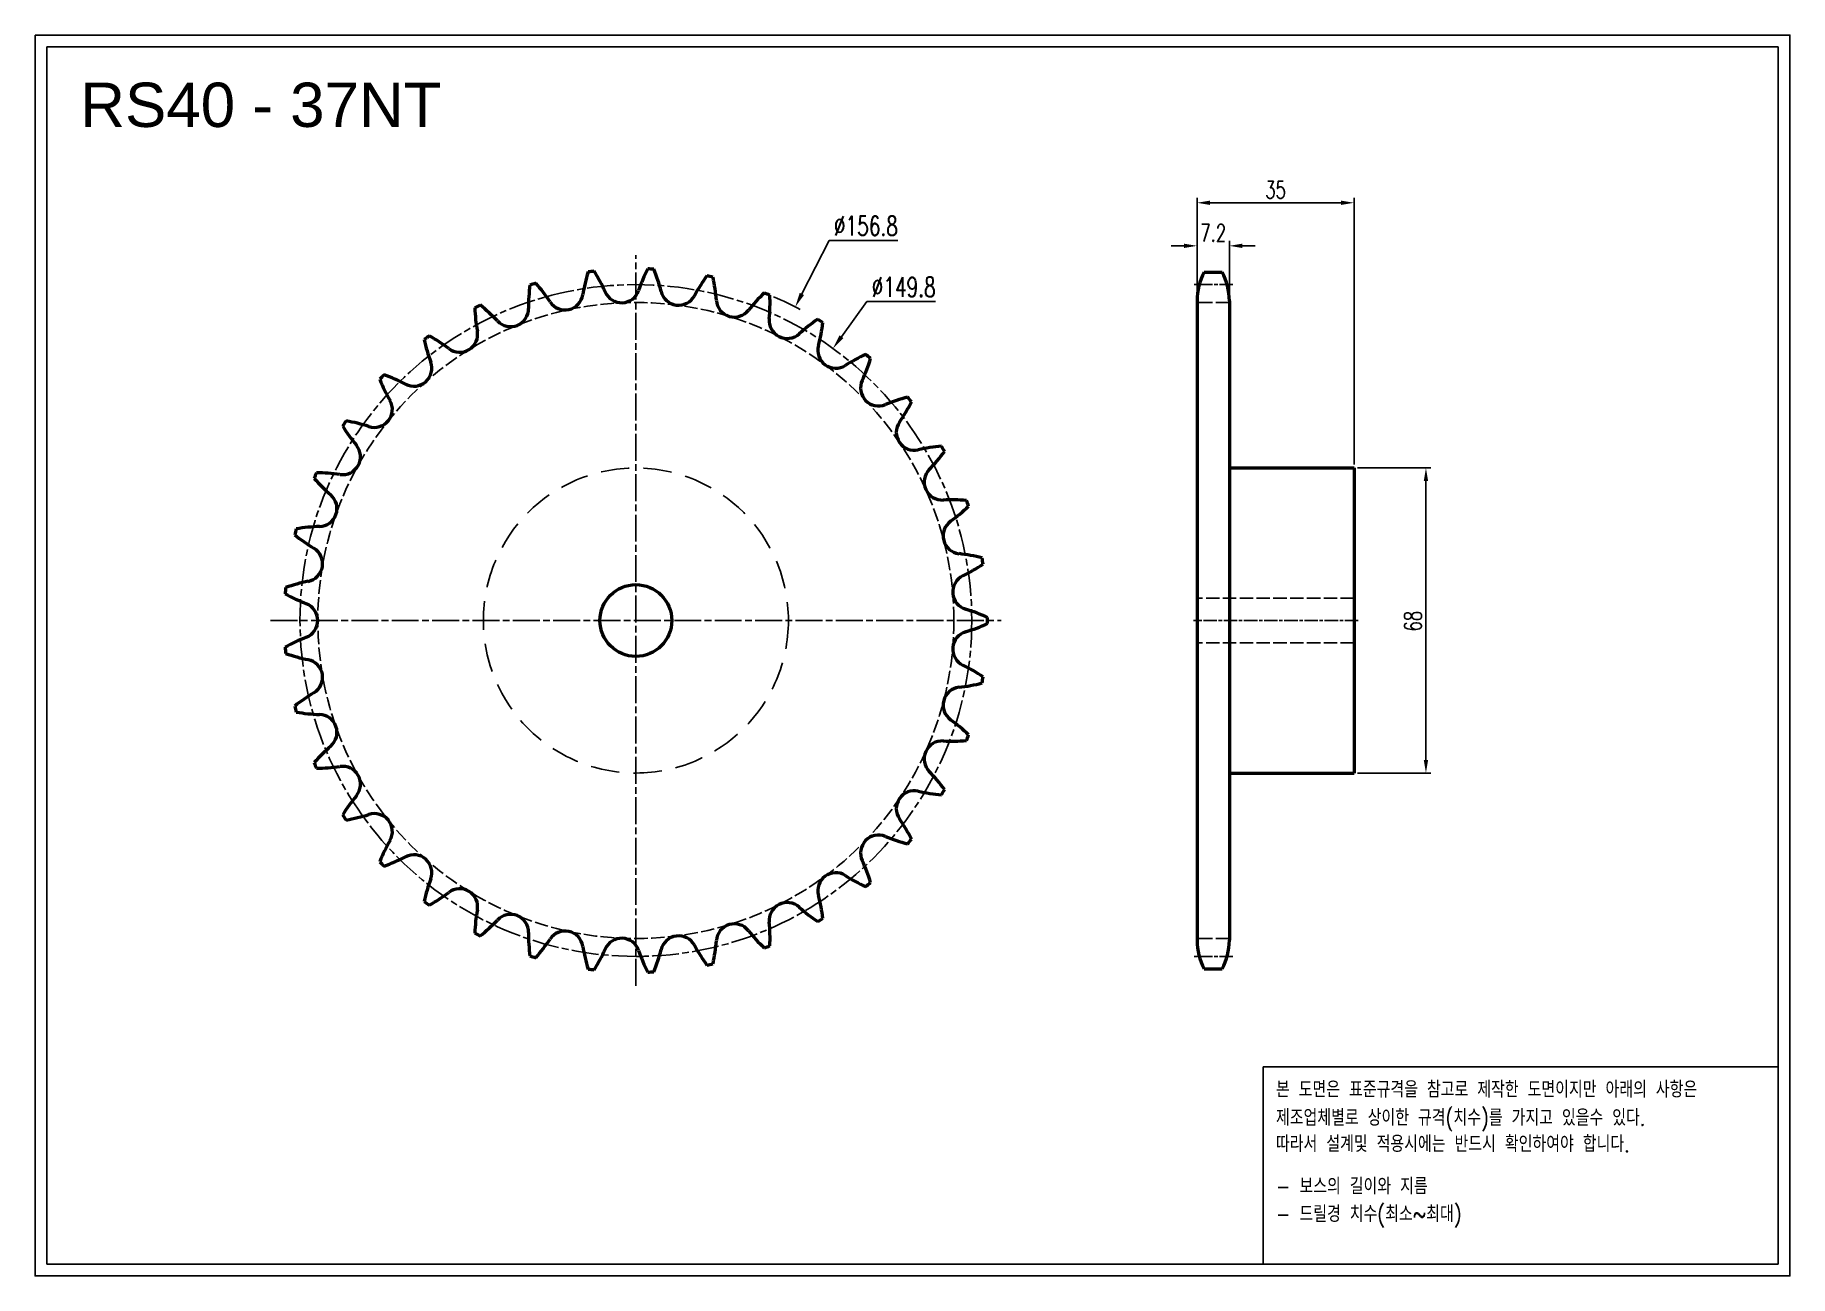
# Model space of a CAD drawing. Header units: millimetres. Extents: x -18653 to -18261, y 1699 to 1976.
import ezdxf

# ---------------------------------------------------------------- set-up
doc = ezdxf.new("R2010")
doc.units = ezdxf.units.MM
for name, pattern in [('AM_ISO02W050', [7.5, 6, -1.5]), ('AM_ISO02W050x2', [3.75, 3, -0.75]), ('AM_ISO08W050', [18, 12, -1.5, 3, -1.5]), ('AM_ISO08W050x2', [9, 6, -0.75, 1.5, -0.75]), ('HIDDEN', [9.525, 6.35, -3.175])]:
    doc.linetypes.add(name, pattern=pattern)
for name, color, linetype, lineweight in [('AM_0N', 7, 'Continuous', 50), ('AM_3N', 6, 'AM_ISO02W050', 25), ('AM_7', 4, 'AM_ISO08W050', 25), ('AM_7N', 4, 'AM_ISO08W050', 25)]:
    doc.layers.add(name, color=color, linetype=linetype, lineweight=lineweight)
doc.layers.add('HL', color=2, linetype='HIDDEN')
doc.layers.add('S-DIM', color=7, linetype='Continuous')
doc.styles.add('HAN', font='ROMANS.shx', dxfattribs={"width": 0.7, "bigfont": 'whgtxt.shx'})
doc.styles.add('HSG', font='SIMPLEX.shx', dxfattribs={"width": 0.7, "bigfont": 'HSG.shx'})
doc.styles.get("Standard").update_dxf_attribs({"font": 'arial.ttf'})
doc.dimstyles.new('APP4', dxfattribs={"dimscale": 1.6, "dimtxt": 2.4, "dimasz": 1.8, "dimexe": 0.7, "dimexo": 0.5, "dimgap": 0.6, "dimtad": 1, "dimtoh": 1, "dimdec": 1, "dimrnd": 0.01, "dimzin": 9, "dimdsep": 46, "dimtxsty": 'HSG', "dimcen": 0, "dimclrd": 1, "dimclre": 1, "dimclrt": 256, "dimazin": 2, "dimtp": 1, "dimtm": 1, "dimtfac": 0.5, "dimtdec": 1, "dimtofl": 0, "dimtmove": 0, "dimatfit": 3, "dimfxl": 0, "dimtvp": 1, "dimtolj": 2, "dimlwd": -1, "dimlwe": -1, "dimarcsym": 0})
doc.dimstyles.new('APP8', dxfattribs={"dimscale": 1.8, "dimtxt": 2.4, "dimasz": 1.8, "dimexe": 0.7, "dimexo": 0.5, "dimgap": 0.6, "dimtad": 1, "dimtoh": 1, "dimdec": 1, "dimrnd": 0.01, "dimzin": 9, "dimdsep": 46, "dimtxsty": 'HSG', "dimcen": 0, "dimclrd": 1, "dimclre": 1, "dimclrt": 256, "dimazin": 2, "dimtp": 1, "dimtm": 1, "dimtfac": 0.5, "dimtdec": 1, "dimtofl": 0, "dimtmove": 0, "dimatfit": 3, "dimfxl": 0, "dimtvp": 1, "dimtolj": 2, "dimlwd": -1, "dimlwe": -1, "dimarcsym": 0})

# ---------------------------------------------------------------- blocks, each defined once
blk = doc.blocks.new('*D1')
at = {"layer": 'Defpoints', "color": 0, "transparency": 16777216}
for p in [(-18483.1, 1915.44), (-18554.16, 1775.63)]:
    blk.add_point(p, dxfattribs=at)
at = {"layer": 'S-DIM', "color": 1, "transparency": 16777216}
for p, q in [((-18475.56, 1930.27), (-18481.63, 1918.33)), ((-18460.22, 1930.27), (-18475.56, 1930.27))]:
    blk.add_line(p, q, dxfattribs=at)
blk.add_arc((-18518.63, 1845.53), 78.42, 62.1356, 66.9524, dxfattribs=at)
blk.add_solid([(-18482.11, 1918.57), (-18481.15, 1918.08), (-18483.1, 1915.44)], dxfattribs=at)
at = {"layer": 'S-DIM', "transparency": 16777216, "insert": (-18467.35, 1933.51), "char_height": 4.32, "attachment_point": 5, "style": 'HSG'}
blk.add_mtext('\\A2;∅156.8', dxfattribs=at)
blk = doc.blocks.new('*D2')
at = {"layer": 'Defpoints', "color": 0, "transparency": 16777216}
for p in [(-18474.71, 1906.18), (-18562.55, 1784.89)]:
    blk.add_point(p, dxfattribs=at)
at = {"layer": 'S-DIM', "color": 1, "transparency": 16777216}
for p, q in [((-18467.14, 1916.63), (-18472.81, 1908.8)), ((-18451.8, 1916.63), (-18467.14, 1916.63))]:
    blk.add_line(p, q, dxfattribs=at)
blk.add_solid([(-18473.24, 1909.12), (-18472.37, 1908.48), (-18474.71, 1906.18)], dxfattribs=at)
at = {"layer": 'S-DIM', "transparency": 16777216, "insert": (-18458.93, 1919.87), "char_height": 4.32, "attachment_point": 5, "style": 'HSG'}
blk.add_mtext('\\A2;∅149.8', dxfattribs=at)
blk = doc.blocks.new('*D3')
at = {"layer": 'Defpoints', "color": 0, "transparency": 16777216}
for p in [(-18386.33, 1929.05), (-18393.53, 1916.44), (-18386.33, 1916.44)]:
    blk.add_point(p, dxfattribs=at)
at = {"layer": 'S-DIM', "color": 1, "transparency": 16777216}
for p, q in [((-18396.41, 1929.05), (-18399.29, 1929.05)), ((-18393.53, 1917.24), (-18393.53, 1930.17)), ((-18386.33, 1917.24), (-18386.33, 1930.17)), ((-18383.45, 1929.05), (-18380.57, 1929.05))]:
    blk.add_line(p, q, dxfattribs=at)
for points in [[(-18396.41, 1929.53), (-18396.41, 1928.57), (-18393.53, 1929.05)], [(-18383.45, 1929.53), (-18383.45, 1928.57), (-18386.33, 1929.05)]]:
    blk.add_solid(points, dxfattribs=at)
at = {"layer": 'S-DIM', "transparency": 16777216, "insert": (-18389.93, 1931.93), "char_height": 3.84, "attachment_point": 5, "style": 'HSG'}
blk.add_mtext('\\A2;7.2', dxfattribs=at)
blk = doc.blocks.new('*D4')
at = {"layer": 'Defpoints', "color": 0, "transparency": 16777216}
for p in [(-18358.53, 1938.65), (-18393.53, 1916.44), (-18358.53, 1879.53)]:
    blk.add_point(p, dxfattribs=at)
at = {"layer": 'S-DIM', "color": 1, "transparency": 16777216}
for p, q in [((-18393.53, 1917.24), (-18393.53, 1939.77)), ((-18390.65, 1938.65), (-18361.41, 1938.65)), ((-18358.53, 1880.33), (-18358.53, 1939.77))]:
    blk.add_line(p, q, dxfattribs=at)
for points in [[(-18390.65, 1939.13), (-18390.65, 1938.17), (-18393.53, 1938.65)], [(-18361.41, 1939.13), (-18361.41, 1938.17), (-18358.53, 1938.65)]]:
    blk.add_solid(points, dxfattribs=at)
at = {"layer": 'S-DIM', "transparency": 16777216, "insert": (-18376.03, 1941.53), "char_height": 3.84, "attachment_point": 5, "style": 'HSG'}
blk.add_mtext('\\A2;35', dxfattribs=at)
blk = doc.blocks.new('*D5')
at = {"layer": 'Defpoints', "color": 0, "transparency": 16777216}
for p in [(-18358.53, 1879.53), (-18358.53, 1811.53), (-18342.51, 1811.53)]:
    blk.add_point(p, dxfattribs=at)
at = {"layer": 'S-DIM', "color": 1, "transparency": 16777216}
for p, q in [((-18357.73, 1879.53), (-18341.39, 1879.53)), ((-18342.51, 1876.65), (-18342.51, 1814.41)), ((-18357.73, 1811.53), (-18341.39, 1811.53))]:
    blk.add_line(p, q, dxfattribs=at)
for points in [[(-18342.99, 1876.65), (-18342.03, 1876.65), (-18342.51, 1879.53)], [(-18342.99, 1814.41), (-18342.03, 1814.41), (-18342.51, 1811.53)]]:
    blk.add_solid(points, dxfattribs=at)
at = {"layer": 'S-DIM', "transparency": 16777216, "insert": (-18345.39, 1845.38), "char_height": 3.84, "attachment_point": 5, "rotation": 90, "style": 'HSG'}
blk.add_mtext('\\A2;68', dxfattribs=at)
blk = doc.blocks.new('notice1')
at = {"color": 4}
blk.add_lwpolyline([(-22142.12, 1735.9), (-22053.8, 1735.9), (-22053.8, 1702.07), (-22142.12, 1702.07)], close=True, dxfattribs=at)
at = {"color": 4, "style": 'HAN', "width": 0.8}
for s, p in [('본 도면은 표준규격을 참고로 제작한 도면이지만 아래의 사항은', (-22139.9, 1730.62)), ('제조업체별로 상이한 규격(치수)를 가지고 있을수 있다.', (-22139.9, 1725.78)), ('따라서 설계및 적용시에는 반드시 확인하여야 합니다.', (-22139.9, 1721.28)), ('- 보스의 길이와 지름', (-22139.9, 1714.03)), ('- 드릴경 치수(최소~최대)', (-22139.9, 1709.27))]:
    blk.add_text(s, height=2.7949, dxfattribs=at).set_placement(p)

msp = doc.modelspace()

# ---------------------------------------------------------------- linework, layer by layer
for points in [[(-18652.56, 1976.03), (-18261.37, 1976.03), (-18261.37, 1699.43), (-18652.56, 1699.43)], [(-18649.92, 1973.39), (-18264.01, 1973.39), (-18264.01, 1702.07), (-18649.92, 1702.07)]]:
    msp.add_lwpolyline(points, close=True)
at = {"layer": 'AM_0N'}
for p, q in [((-18391.91, 1923.21), (-18387.94, 1923.21)), ((-18393.53, 1916.81), (-18393.53, 1774.25)), ((-18386.33, 1916.81), (-18386.33, 1774.25)), ((-18386.33, 1879.53), (-18358.53, 1879.53)), ((-18358.53, 1879.53), (-18358.53, 1811.53)), ((-18386.33, 1811.53), (-18358.53, 1811.53)), ((-18391.91, 1767.85), (-18387.94, 1767.85))]:
    msp.add_line(p, q, dxfattribs=at)
msp.add_circle((-18518.63, 1845.53), 8, dxfattribs=at)
for centre, radius, start, end in [((-18493.71, 1912.28), 37.21, 162.8936, 170.9459), ((-18518.63, 1845.53), 78.42, 96.7992, 97.7954), ((-18559.57, 1903.85), 37.21, 23.6486, 31.701), ((-18482.78, 1907.11), 37.21, 153.1638, 161.2162), ((-18518.63, 1845.53), 78.42, 87.0694, 88.0657), ((-18549.12, 1909.93), 37.21, 13.9189, 21.9713), ((-18472.89, 1900.17), 37.21, 143.4341, 151.4865), ((-18518.63, 1845.53), 78.42, 77.3397, 78.336), ((-18537.8, 1914.16), 37.21, 4.1892, 12.2416), ((-18380.03, 1916.81), 13.5, 151.7009, 180), ((-18399.83, 1916.81), 13.5, 0, 28.2991), ((-18505.35, 1915.53), 37.21, 172.6233, 180.6757), ((-18518.63, 1845.53), 78.42, 106.5289, 107.5252), ((-18568.84, 1896.09), 37.21, 33.3784, 41.4308), ((-18534.41, 1918.77), 4.01, 213.3784, 350.9459), ((-18521.81, 1920.38), 4.01, 203.6486, 341.2162), ((-18509.11, 1919.84), 4.01, 193.9189, 331.4865), ((-18496.69, 1917.17), 4.01, 184.1892, 321.7568), ((-18464.32, 1891.65), 37.21, 133.7044, 141.7568), ((-18518.63, 1845.53), 78.42, 67.61, 68.6062), ((-18525.93, 1916.41), 37.21, 354.4595, 2.5119), ((-18518.63, 1845.53), 78.42, 116.2586, 117.2549), ((-18517.37, 1916.77), 37.21, 182.353, 190.4054), ((-18576.66, 1886.88), 37.21, 43.1081, 51.1605), ((-18546.56, 1915.05), 4.01, 223.1081, 0.6757), ((-18518.63, 1845.53), 78.42, 125.9884, 126.9846), ((-18582.81, 1876.48), 37.21, 52.8378, 60.8902), ((-18557.91, 1909.33), 4.01, 232.8378, 10.4054), ((-18484.9, 1912.43), 4.01, 174.4595, 312.027), ((-18457.31, 1881.81), 37.21, 123.9746, 132.027), ((-18518.63, 1845.53), 78.42, 57.8802, 58.8765), ((-18513.85, 1916.62), 37.21, 344.7297, 352.7821), ((-18529.42, 1915.96), 37.21, 192.0827, 200.1351), ((-18474.08, 1905.77), 4.01, 164.7297, 302.2973), ((-18568.13, 1901.77), 4.01, 242.5676, 20.1351), ((-18452.06, 1870.92), 37.21, 114.2449, 122.2973), ((-18501.9, 1914.79), 37.21, 335, 343.0524), ((-18518.63, 1845.53), 78.42, 48.1505, 49.1468), ((-18518.63, 1845.53), 78.42, 135.7181, 136.7143), ((-18541.17, 1913.12), 37.21, 201.8125, 209.8649), ((-18587.12, 1865.19), 37.21, 62.5676, 70.62), ((-18464.54, 1897.37), 4.01, 155, 292.5676), ((-18576.92, 1892.6), 4.01, 252.2973, 29.8649), ((-18448.72, 1859.31), 37.21, 104.5152, 112.5676), ((-18490.44, 1910.97), 37.21, 325.2703, 333.3227), ((-18518.63, 1845.53), 78.42, 38.4208, 39.4171), ((-18518.63, 1845.53), 78.42, 145.4478, 146.4441), ((-18589.45, 1853.33), 37.21, 72.2973, 80.3497), ((-18456.56, 1887.49), 4.01, 145.2703, 282.8378), ((-18552.27, 1908.34), 37.21, 211.5422, 219.5946), ((-18584.03, 1882.07), 4.01, 262.027, 39.5946), ((-18447.4, 1847.29), 37.21, 94.7854, 102.8378), ((-18479.79, 1905.26), 37.21, 315.5405, 323.5929), ((-18518.63, 1845.53), 78.42, 28.6911, 29.6873), ((-18518.63, 1845.53), 78.42, 155.1775, 156.1738), ((-18589.75, 1841.25), 37.21, 82.027, 90.0794), ((-18450.36, 1876.39), 4.01, 135.5405, 273.1081), ((-18562.4, 1901.75), 37.21, 221.2719, 229.3243), ((-18589.27, 1870.49), 4.01, 271.7568, 49.3243), ((-18448.13, 1835.23), 37.21, 85.0557, 93.1081), ((-18470.25, 1897.84), 37.21, 305.8108, 313.8632), ((-18518.63, 1845.53), 78.42, 18.9613, 19.9576), ((-18518.63, 1845.53), 78.42, 164.9073, 165.9035), ((-18588, 1829.29), 37.21, 91.7568, 99.8091), ((-18446.13, 1864.41), 4.01, 125.8108, 263.3784), ((-18571.27, 1893.55), 37.21, 231.0017, 239.0541), ((-18592.47, 1858.19), 4.01, 281.4865, 59.0541), ((-18450.88, 1823.47), 37.21, 75.326, 83.3784), ((-18518.63, 1845.53), 78.42, 9.2316, 10.2279), ((-18584.26, 1817.8), 37.21, 101.4865, 109.5389), ((-18443.98, 1851.89), 4.01, 116.0811, 253.6486), ((-18462.11, 1888.91), 37.21, 296.0811, 304.1335), ((-18518.63, 1845.53), 78.42, 174.637, 175.6333), ((-18578.63, 1883.96), 37.21, 240.7314, 248.7838), ((-18593.55, 1845.53), 4.01, 291.2162, 68.7838), ((-18455.59, 1812.33), 37.21, 65.5963, 73.6486), ((-18443.98, 1839.18), 4.01, 106.3514, 243.9189), ((-18455.59, 1878.73), 37.21, 286.3514, 294.4037), ((-18518.63, 1845.53), 78.42, 359.5019, 0.4981), ((-18578.63, 1807.11), 37.21, 111.2162, 119.2686), ((-18518.63, 1845.53), 78.42, 184.3667, 185.363), ((-18584.26, 1873.27), 37.21, 250.4611, 258.5135), ((-18592.47, 1832.87), 4.01, 300.9459, 78.5135), ((-18462.11, 1802.16), 37.21, 55.8665, 63.9189), ((-18450.88, 1867.6), 37.21, 276.6216, 284.674), ((-18518.63, 1845.53), 78.42, 349.7721, 350.7684), ((-18571.27, 1797.52), 37.21, 120.9459, 128.9983), ((-18446.13, 1826.66), 4.01, 96.6216, 234.1892), ((-18518.63, 1845.53), 78.42, 194.0965, 195.0927), ((-18588, 1861.78), 37.21, 260.1909, 268.2432), ((-18589.27, 1820.58), 4.01, 310.6757, 88.2432), ((-18470.25, 1793.23), 37.21, 46.1368, 54.1892), ((-18518.63, 1845.53), 78.42, 340.0424, 341.0387), ((-18562.4, 1789.31), 37.21, 130.6757, 138.7281), ((-18450.36, 1814.68), 4.01, 86.8919, 224.4595), ((-18448.13, 1855.84), 37.21, 266.8919, 274.9443), ((-18518.63, 1845.53), 78.42, 203.8262, 204.8225), ((-18589.75, 1849.82), 37.21, 269.9206, 277.973), ((-18584.03, 1809), 4.01, 320.4054, 97.973), ((-18479.79, 1785.8), 37.21, 36.4071, 44.4595), ((-18456.56, 1803.58), 4.01, 77.1622, 214.7297), ((-18447.4, 1843.77), 37.21, 257.1622, 265.2146), ((-18518.63, 1845.53), 78.42, 330.3127, 331.3089), ((-18552.27, 1782.73), 37.21, 140.4054, 148.4578), ((-18518.63, 1845.53), 78.42, 213.5559, 214.5522), ((-18589.45, 1837.74), 37.21, 279.6503, 287.7027), ((-18576.92, 1798.47), 4.01, 330.1351, 107.7027), ((-18490.44, 1780.1), 37.21, 26.6773, 34.7297), ((-18541.17, 1777.94), 37.21, 150.1351, 158.1875), ((-18464.54, 1793.7), 4.01, 67.4324, 205), ((-18448.72, 1831.76), 37.21, 247.4324, 255.4848), ((-18518.63, 1845.53), 78.42, 320.5829, 321.5792), ((-18518.63, 1845.53), 78.42, 223.2857, 224.2819), ((-18587.12, 1825.88), 37.21, 289.38, 297.4324), ((-18568.13, 1789.3), 4.01, 339.8649, 117.4324), ((-18501.9, 1776.28), 37.21, 16.9476, 25), ((-18529.42, 1775.11), 37.21, 159.8649, 167.9173), ((-18474.08, 1785.3), 4.01, 57.7027, 195.2703), ((-18452.06, 1820.14), 37.21, 237.7027, 245.7551), ((-18582.81, 1814.59), 37.21, 299.1098, 307.1622), ((-18557.91, 1781.74), 4.01, 349.5946, 127.1622), ((-18513.85, 1774.44), 37.21, 7.2179, 15.2703), ((-18518.63, 1845.53), 78.42, 310.8532, 311.8495), ((-18518.63, 1845.53), 78.42, 233.0154, 234.0116), ((-18517.37, 1774.3), 37.21, 169.5946, 177.647), ((-18546.56, 1776.02), 4.01, 359.3243, 136.8919), ((-18484.9, 1778.64), 4.01, 47.973, 185.5405), ((-18457.31, 1809.26), 37.21, 227.973, 236.0254), ((-18576.66, 1804.19), 37.21, 308.8395, 316.8919), ((-18534.41, 1772.3), 4.01, 9.0541, 146.6216), ((-18496.69, 1773.9), 4.01, 38.2432, 175.8108), ((-18464.32, 1799.42), 37.21, 218.2432, 226.2956), ((-18525.93, 1774.66), 37.21, 357.4881, 5.5405), ((-18518.63, 1845.53), 78.42, 301.1235, 302.1198), ((-18518.63, 1845.53), 78.42, 242.7451, 243.7414), ((-18505.35, 1775.53), 37.21, 179.3243, 187.3767), ((-18568.84, 1794.98), 37.21, 318.5692, 326.6216), ((-18493.71, 1778.79), 37.21, 189.0541, 197.1064), ((-18559.57, 1787.22), 37.21, 328.299, 336.3514), ((-18521.81, 1770.68), 4.01, 18.7838, 156.3514), ((-18549.12, 1781.14), 37.21, 338.0287, 346.0811), ((-18509.11, 1771.22), 4.01, 28.5135, 166.0811), ((-18472.89, 1790.9), 37.21, 208.5135, 216.5659), ((-18537.8, 1776.91), 37.21, 347.7584, 355.8108), ((-18518.63, 1845.53), 78.42, 291.3938, 292.39), ((-18380.03, 1774.25), 13.5, 180, 208.2991), ((-18399.83, 1774.25), 13.5, 331.7009, 0), ((-18518.63, 1845.53), 78.42, 252.4748, 253.4711), ((-18482.78, 1783.96), 37.21, 198.7838, 206.8362), ((-18518.63, 1845.53), 78.42, 281.664, 282.6603), ((-18518.63, 1845.53), 78.42, 262.2046, 263.2008), ((-18518.63, 1845.53), 78.42, 271.9343, 272.9306)]:
    msp.add_arc(centre, radius, start, end, dxfattribs=at)
at = {"layer": 'AM_3N', "linetype": 'AM_ISO02W050x2'}
for p, q in [((-18386.33, 1916.44), (-18393.53, 1916.44)), ((-18386.33, 1774.63), (-18393.53, 1774.63))]:
    msp.add_line(p, q, dxfattribs=at)
at = {"layer": 'AM_3N', "color": 2, "linetype": 'AM_ISO02W050x2'}
for p, q in [((-18358.53, 1850.53), (-18393.53, 1850.53)), ((-18358.53, 1840.53), (-18393.53, 1840.53))]:
    msp.add_line(p, q, dxfattribs=at)
at = {"layer": 'AM_3N', "linetype": 'AM_ISO02W050x2'}
msp.add_circle((-18518.63, 1845.53), 70.9, dxfattribs=at)
at = {"layer": 'AM_7', "linetype": 'AM_ISO08W050x2'}
msp.add_circle((-18518.63, 1845.53), 74.88, dxfattribs=at)
at = {"layer": 'AM_7N', "linetype": 'AM_ISO08W050x2'}
for p, q in [((-18518.63, 1764.12), (-18518.63, 1926.95)), ((-18600.05, 1845.53), (-18437.21, 1845.53))]:
    msp.add_line(p, q, dxfattribs=at)
at = {"layer": 'AM_7N', "linetype": 'AM_ISO08W050x2', "ltscale": 0.5}
for p, q in [((-18385.56, 1920.41), (-18394.29, 1920.41)), ((-18357.59, 1845.53), (-18394.29, 1845.53)), ((-18385.56, 1770.66), (-18394.29, 1770.66))]:
    msp.add_line(p, q, dxfattribs=at)
at = {"layer": 'HL'}
msp.add_circle((-18518.63, 1845.53), 34, dxfattribs=at)

# ---------------------------------------------------------------- block references
at = {"xscale": 1.3, "yscale": 1.3, "zscale": 1.3}
msp.add_blockref('notice1', (10405.93, -510.62), dxfattribs=at)

# ---------------------------------------------------------------- texts
msp.add_text('RS40 - 37NT', height=9.8784).set_placement((-18642.48, 1955.55))

# ---------------------------------------------------------------- dimensions: what is measured, and where the dimension line sits
at = {"layer": 'S-DIM'}
dim = msp.add_linear_dim(base=(-18358.53, 1938.65), p1=(-18393.53, 1916.44), p2=(-18358.53, 1879.53), dimstyle='APP4', dxfattribs=at)
dim.commit()
dim.dimension.update_dxf_attribs({"geometry": '*D4', "text_midpoint": (-18376.03, 1941.53)})
at = {"layer": 'S-DIM', "color": 3}
for p1, p2, picture, middle in [((-18554.16, 1775.63), (-18483.1, 1915.44), '*D1', (-18467.35, 1930.27)), ((-18562.55, 1784.89), (-18474.71, 1906.18), '*D2', (-18458.93, 1916.63))]:
    dim = msp.add_diameter_dim_2p(p1=p1, p2=p2, dimstyle='APP8', dxfattribs=at)
    dim.commit()
    dim.dimension.update_dxf_attribs({"geometry": picture, "text_midpoint": middle, "dimtype": 131})
at = {"layer": 'S-DIM'}
dim = msp.add_linear_dim(base=(-18386.33, 1929.05), p1=(-18393.53, 1916.44), p2=(-18386.33, 1916.44), dimstyle='APP4', dxfattribs=at)
dim.commit()
dim.dimension.update_dxf_attribs({"geometry": '*D3', "text_midpoint": (-18389.93, 1929.05), "dimtype": 128})
dim = msp.add_linear_dim(base=(-18342.51, 1811.53), p1=(-18358.53, 1879.53), p2=(-18358.53, 1811.53), angle=90, dimstyle='APP4', dxfattribs=at)
dim.commit()
dim.dimension.update_dxf_attribs({"geometry": '*D5', "text_midpoint": (-18342.51, 1845.38), "dimtype": 128})

doc.saveas('drawing.dxf')
